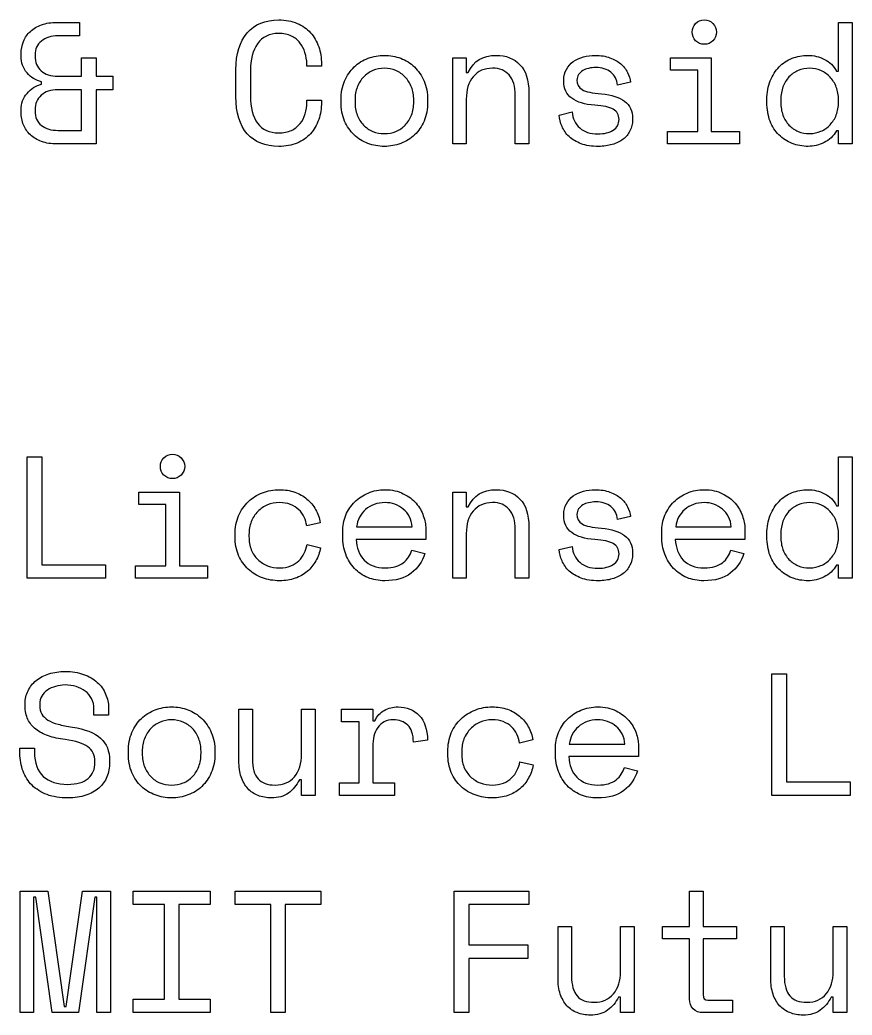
# Model space of a CAD drawing. Extents: x 0 to 841, y 0 to 662.
# Drawn here: x 81.52 to 101.79, y 609.96 to 634.2 of the extents above; entities that cross this region are included whole.
import ezdxf

# ---------------------------------------------------------------- set-up
doc = ezdxf.new("R2010")
doc.units = 0
doc.layers.get('0').update_dxf_attribs({"linetype": 'CONTINUOUS'})

msp = doc.modelspace()

# ---------------------------------------------------------------- linework, layer by layer
at = {"color": 7}
for points in [[(82.424031, 634.144311), (82.965898, 634.144311), (82.965898, 633.814111), (82.449431, 633.814111)], [(101.406277, 632.950511), (101.457077, 632.950511), (101.457077, 634.144311), (101.787277, 634.144311), (101.787277, 631.180978), (101.457077, 631.180978), (101.457077, 631.502712)], [(81.547731, 633.323044), (81.547731, 633.373844)], [(81.886398, 633.348444), (81.886398, 633.323044)], [(82.436731, 632.831978), (83.016698, 632.831978), (83.016698, 633.280711), (83.372297, 633.280711), (83.372297, 632.831978), (83.782931, 632.831978), (83.782931, 632.501778)], [(92.389287, 631.180978), (92.059087, 631.180978), (92.059087, 633.280711), (92.389287, 633.280711), (92.389287, 632.925111), (92.440087, 632.925111)], [(86.780125, 632.332445), (86.780125, 632.992845)], [(87.135724, 632.967445), (87.135724, 632.357845)], [(88.862924, 633.128311), (88.862924, 633.077511), (88.507324, 633.077511), (88.507324, 633.128311)], [(82.047264, 632.641478), (82.047264, 632.692278)], [(94.764184, 632.713445), (94.764184, 632.738845)], [(96.389783, 632.688045), (96.076517, 632.611845)], [(83.782931, 632.501778), (83.372297, 632.501778), (83.372297, 631.180978), (82.424031, 631.180978)], [(83.016698, 631.511178), (83.016698, 632.501778), (82.436731, 632.501778)], [(93.913287, 632.434045), (93.913287, 631.180978), (93.583087, 631.180978), (93.583087, 632.366311)], [(88.507324, 632.196978), (88.507324, 632.247778), (88.862924, 632.247778), (88.862924, 632.196978)], [(89.341288, 632.205445), (89.341288, 632.256245)], [(89.679954, 632.256245), (89.679954, 632.205445)], [(91.110821, 632.205445), (91.110821, 632.256245)], [(91.449487, 632.256245), (91.449487, 632.205445)], [(92.389287, 632.273178), (92.389287, 631.180978)], [(99.712944, 632.196978), (99.712944, 632.264711)], [(100.05161, 632.264711), (100.05161, 632.196978)], [(101.457077, 632.205445), (101.457077, 632.256245)], [(81.547731, 631.955678), (81.547731, 632.006478)], [(81.886398, 632.006478), (81.886398, 631.981078)], [(94.654117, 631.883712), (94.967384, 631.959911)], [(96.440583, 631.799045), (96.440583, 631.773645)], [(82.449431, 631.511178), (83.016698, 631.511178)], [(101.457077, 631.502712), (101.406277, 631.502712)], [(101.406277, 622.367181), (101.457077, 622.367181), (101.457077, 623.56098), (101.787277, 623.56098), (101.787277, 620.597648), (101.457077, 620.597648), (101.457077, 620.919381)], [(92.389287, 620.597648), (92.059087, 620.597648), (92.059087, 622.697381), (92.389287, 622.697381), (92.389287, 622.341781), (92.440087, 622.341781)], [(94.764184, 622.130114), (94.764184, 622.155514)], [(96.389783, 622.104714), (96.076517, 622.028514)], [(88.833291, 621.952314), (88.503091, 621.876114)], [(91.402921, 621.816848), (91.402921, 621.545914), (89.709588, 621.545914)], [(89.718054, 621.850714), (91.072721, 621.850714)], [(93.913287, 621.850714), (93.913287, 620.597648), (93.583087, 620.597648), (93.583087, 621.782981)], [(99.175313, 621.816848), (99.175313, 621.545914), (97.48198, 621.545914)], [(97.490447, 621.850714), (98.845113, 621.850714)], [(86.758958, 621.613648), (86.758958, 621.664448)], [(87.097624, 621.664448), (87.097624, 621.613648)], [(89.379388, 621.622114), (89.379388, 621.723714)], [(92.389287, 621.689848), (92.389287, 620.597648)], [(97.151781, 621.622114), (97.151781, 621.723714)], [(99.712944, 621.613648), (99.712944, 621.681381)], [(100.05161, 621.681381), (100.05161, 621.613648)], [(101.457077, 621.622114), (101.457077, 621.672914)], [(88.511557, 621.418914), (88.841757, 621.342714)], [(91.064254, 621.283448), (91.377521, 621.198781)], [(94.654117, 621.300381), (94.967384, 621.376581)], [(98.836647, 621.283448), (99.149913, 621.198781)], [(96.440583, 621.215714), (96.440583, 621.190314)], [(101.457077, 620.919381), (101.406277, 620.919381)], [(81.645098, 617.490382), (81.645098, 617.541182)], [(82.000698, 617.528482), (82.000698, 617.503082)], [(83.677097, 617.439582), (83.677097, 617.261782), (83.321497, 617.261782), (83.321497, 617.414182)], [(86.852091, 616.152649), (86.852091, 617.405715), (87.182291, 617.405715), (87.182291, 616.194982)], [(88.376091, 617.405715), (88.706291, 617.405715), (88.706291, 615.305983), (88.376091, 615.305983), (88.376091, 615.686982), (88.325291, 615.686982)], [(88.376091, 616.313516), (88.376091, 617.405715)], [(90.111754, 616.499782), (90.111754, 615.610783), (90.645154, 615.610783), (90.645154, 615.305983), (89.298955, 615.305983), (89.298955, 615.610783), (89.781554, 615.610783), (89.781554, 617.100915), (89.349755, 617.100915), (89.349755, 617.405715)], [(89.349755, 617.405715), (90.111754, 617.405715), (90.111754, 617.126315), (90.162554, 617.126315)], [(91.449487, 616.652182), (91.102354, 616.601382)], [(94.014887, 616.660649), (93.684687, 616.584449)], [(81.518098, 616.330449), (81.518098, 616.457449), (81.873698, 616.457449), (81.873698, 616.355849)], [(94.560984, 616.330449), (94.560984, 616.432049)], [(96.584517, 616.525182), (96.584517, 616.254249), (94.891184, 616.254249)], [(94.89965, 616.559049), (96.254317, 616.559049)], [(83.702497, 616.161116), (83.702497, 616.110316)], [(84.159695, 616.330449), (84.159695, 616.381249)], [(84.498361, 616.381249), (84.498361, 616.330449)], [(85.929227, 616.330449), (85.929227, 616.381249)], [(86.267894, 616.381249), (86.267894, 616.330449)], [(91.940554, 616.321982), (91.940554, 616.372782)], [(92.27922, 616.372782), (92.27922, 616.321982)], [(83.346897, 616.110316), (83.346897, 616.135716)], [(93.693153, 616.127249), (94.023353, 616.051049)], [(96.24585, 615.991782), (96.559117, 615.907116)], [(97.168714, 612.11405), (97.829114, 612.11405), (97.829114, 612.97765), (98.159314, 612.97765), (98.159314, 612.11405), (98.972113, 612.11405), (98.972113, 611.80925), (98.159314, 611.80925), (98.159314, 610.446117)], [(94.624484, 610.860984), (94.624484, 612.11405), (94.954684, 612.11405), (94.954684, 610.903317)], [(96.148483, 612.11405), (96.478683, 612.11405), (96.478683, 610.014317), (96.148483, 610.014317), (96.148483, 610.395317), (96.097683, 610.395317)], [(96.148483, 611.02185), (96.148483, 612.11405)], [(97.829114, 610.344517), (97.829114, 611.80925), (97.168714, 611.80925), (97.168714, 612.11405)], [(99.806077, 610.860984), (99.806077, 612.11405), (100.136277, 612.11405), (100.136277, 610.903317)], [(101.330077, 612.11405), (101.660277, 612.11405), (101.660277, 610.014317), (101.330077, 610.014317), (101.330077, 610.395317), (101.279277, 610.395317)], [(101.330077, 611.02185), (101.330077, 612.11405)], [(98.273614, 610.319117), (98.870513, 610.319117), (98.870513, 610.014317), (98.15508, 610.014317)]]:
    msp.add_lwpolyline(points, dxfattribs=at)
for points in [[(97.892614, 633.907244)], [(97.29148, 631.485778), (98.02808, 631.485778), (98.02808, 632.975911), (97.36768, 632.975911), (97.36768, 633.280711), (98.35828, 633.280711), (98.35828, 631.485778), (99.04408, 631.485778), (99.04408, 631.180978), (97.29148, 631.180978)], [(95.085917, 632.738845)], [(87.821524, 631.451912)], [(90.395388, 631.434978)], [(100.754344, 631.434978)], [(81.695898, 623.56098), (82.051498, 623.56098), (82.051498, 620.927848), (83.600897, 620.927848), (83.600897, 620.597648), (81.695898, 620.597648)], [(84.938628, 623.323914)], [(84.337495, 620.902448), (85.074094, 620.902448), (85.074094, 622.392581), (84.413695, 622.392581), (84.413695, 622.697381), (85.404294, 622.697381), (85.404294, 620.902448), (86.090094, 620.902448), (86.090094, 620.597648), (84.337495, 620.597648)], [(90.412321, 622.443381)], [(98.184714, 622.443381)], [(95.085917, 622.155514)], [(100.754344, 620.851648)], [(99.831477, 618.269315), (100.187077, 618.269315), (100.187077, 615.636183), (101.736477, 615.636183), (101.736477, 615.305983), (99.831477, 615.305983)], [(95.593917, 617.151715)], [(85.213794, 615.559983)], [(81.522331, 612.97765), (82.199664, 612.97765), (82.597598, 610.166717), (82.648398, 610.166717), (83.046331, 612.97765), (83.723664, 612.97765), (83.723664, 610.014317), (83.393464, 610.014317), (83.393464, 612.82525), (83.342664, 612.82525), (82.944731, 610.014317), (82.301264, 610.014317), (81.903331, 612.82525), (81.852531, 612.82525), (81.852531, 610.014317), (81.522331, 610.014317)], [(84.273995, 612.97765), (86.153594, 612.97765), (86.153594, 612.64745), (85.391594, 612.64745), (85.391594, 610.344517), (86.153594, 610.344517), (86.153594, 610.014317), (84.273995, 610.014317), (84.273995, 610.344517), (85.035994, 610.344517), (85.035994, 612.64745), (84.273995, 612.64745)], [(86.763191, 612.97765), (88.845991, 612.97765), (88.845991, 612.64745), (87.982391, 612.64745), (87.982391, 610.014317), (87.626791, 610.014317), (87.626791, 612.64745), (86.763191, 612.64745)], [(92.092954, 612.97765), (93.913287, 612.97765), (93.913287, 612.64745), (92.448554, 612.64745), (92.448554, 611.665317), (93.887887, 611.665317), (93.887887, 611.335117), (92.448554, 611.335117), (92.448554, 610.014317), (92.092954, 610.014317)]]:
    msp.add_lwpolyline(points, close=True, dxfattribs=at)
for points in [[(82.047264, 634.085044), (82.157331, 634.124555), (82.28292, 634.144311), (82.424031, 634.144311)], [(87.055291, 633.886078), (87.238736, 634.097744), (87.494147, 634.203578), (87.821524, 634.203578)], [(87.821524, 634.203578), (87.990858, 634.203578), (88.140435, 634.175355), (88.270257, 634.118911)], [(88.270257, 634.118911), (88.40008, 634.065289), (88.508735, 633.989089), (88.596224, 633.890311)], [(97.892614, 633.907244), (97.892614, 633.989089), (97.920836, 634.058233), (97.97728, 634.114678)], [(97.97728, 634.114678), (98.036547, 634.173944), (98.107102, 634.203578), (98.188947, 634.203578)], [(98.188947, 634.203578), (98.270791, 634.203578), (98.339936, 634.173944), (98.39638, 634.114678)], [(98.39638, 634.114678), (98.455647, 634.058233), (98.48528, 633.989089), (98.48528, 633.907244)], [(81.602765, 633.678644), (81.642276, 633.7746), (81.69872, 633.856444), (81.772098, 633.924178)], [(81.772098, 633.924178), (81.845476, 633.991911), (81.937198, 634.045533), (82.047264, 634.085044)], [(86.780125, 632.992845), (86.780125, 633.376667), (86.871847, 633.674411), (87.055291, 633.886078)], [(87.821524, 633.873378), (87.592924, 633.873378), (87.420769, 633.790122), (87.305058, 633.623611)], [(88.130558, 633.809878), (88.045891, 633.852211), (87.94288, 633.873378), (87.821524, 633.873378)], [(88.596224, 633.890311), (88.683713, 633.794355), (88.750035, 633.680055), (88.795191, 633.547411)], [(97.97728, 633.695578), (97.920836, 633.754844), (97.892614, 633.8254), (97.892614, 633.907244)], [(98.48528, 633.907244), (98.48528, 633.8254), (98.455647, 633.754844), (98.39638, 633.695578)], [(81.547731, 633.373844), (81.547731, 633.483911), (81.566076, 633.585511), (81.602765, 633.678644)], [(82.043031, 633.687111), (81.938609, 633.605267), (81.886398, 633.492378), (81.886398, 633.348444)], [(82.449431, 633.814111), (82.28292, 633.814111), (82.147453, 633.771778), (82.043031, 633.687111)], [(87.305058, 633.623611), (87.192169, 633.4571), (87.135724, 633.238378), (87.135724, 632.967445)], [(88.337991, 633.644778), (88.284369, 633.715333), (88.215224, 633.770367), (88.130558, 633.809878)], [(88.460757, 633.407711), (88.435357, 633.498022), (88.394435, 633.577044), (88.337991, 633.644778)], [(98.188947, 633.610911), (98.107102, 633.610911), (98.036547, 633.639133), (97.97728, 633.695578)], [(98.39638, 633.695578), (98.339936, 633.639133), (98.270791, 633.610911), (98.188947, 633.610911)], [(88.507324, 633.128311), (88.504502, 633.224267), (88.48898, 633.3174), (88.460757, 633.407711)], [(88.795191, 633.547411), (88.840346, 633.417589), (88.862924, 633.277889), (88.862924, 633.128311)], [(81.691665, 632.912411), (81.595709, 633.0253), (81.547731, 633.162178), (81.547731, 633.323044)], [(81.886398, 633.323044), (81.886398, 633.170644), (81.935787, 633.0507), (82.034564, 632.963211)], [(89.658788, 633.056345), (89.757566, 633.149478), (89.870454, 633.220033), (89.997454, 633.268011)], [(89.997454, 633.268011), (90.124454, 633.315989), (90.257099, 633.339978), (90.395388, 633.339978)], [(90.395388, 633.339978), (90.533676, 633.339978), (90.666321, 633.315989), (90.793321, 633.268011)], [(90.793321, 633.268011), (90.920321, 633.220033), (91.031799, 633.149478), (91.127754, 633.056345)], [(92.440087, 632.925111), (92.569909, 633.201689), (92.795687, 633.339978), (93.11742, 633.339978)], [(93.11742, 633.339978), (93.360131, 633.339978), (93.553453, 633.263778), (93.697387, 633.111378)], [(94.827684, 632.997078), (94.870017, 633.073278), (94.926462, 633.136778), (94.997017, 633.187578)], [(94.997017, 633.187578), (95.070395, 633.238378), (95.152239, 633.276478), (95.24255, 633.301878)], [(95.24255, 633.301878), (95.332861, 633.327278), (95.427406, 633.339978), (95.526184, 633.339978)], [(95.526184, 633.339978), (95.664472, 633.339978), (95.785828, 633.320222), (95.89025, 633.280711)], [(95.89025, 633.280711), (95.994672, 633.244022), (96.082161, 633.194633), (96.152717, 633.132544)], [(96.152717, 633.132544), (96.223272, 633.073278), (96.276895, 633.004133), (96.313583, 632.925111)], [(100.009277, 633.056345), (100.099588, 633.149478), (100.205421, 633.220033), (100.326777, 633.268011)], [(100.326777, 633.268011), (100.448133, 633.315989), (100.576544, 633.339978), (100.71201, 633.339978)], [(100.71201, 633.339978), (100.855944, 633.339978), (100.989999, 633.307522), (101.114177, 633.242611)], [(101.114177, 633.242611), (101.241177, 633.180522), (101.338543, 633.083156), (101.406277, 632.950511)], [(82.047264, 632.692278), (81.906153, 632.728967), (81.78762, 632.802345), (81.691665, 632.912411)], [(82.034564, 632.963211), (82.133342, 632.875722), (82.267398, 632.831978), (82.436731, 632.831978)], [(89.425955, 632.713445), (89.485221, 632.848911), (89.562832, 632.963211), (89.658788, 633.056345)], [(90.115988, 632.967445), (90.028499, 632.930756), (89.952299, 632.878545), (89.887388, 632.810811)], [(90.395388, 633.026711), (90.29661, 633.026711), (90.203477, 633.006956), (90.115988, 632.967445)], [(90.674788, 632.967445), (90.587299, 633.006956), (90.494165, 633.026711), (90.395388, 633.026711)], [(90.903387, 632.810811), (90.838476, 632.878545), (90.762276, 632.930756), (90.674788, 632.967445)], [(91.127754, 633.056345), (91.226532, 632.963211), (91.304143, 632.848911), (91.360587, 632.713445)], [(93.032754, 633.026711), (92.832376, 633.026711), (92.674331, 632.957567), (92.55862, 632.819278)], [(93.43492, 632.861611), (93.336142, 632.971678), (93.202087, 633.026711), (93.032754, 633.026711)], [(93.697387, 633.111378), (93.84132, 632.9618), (93.913287, 632.736022), (93.913287, 632.434045)], [(94.764184, 632.738845), (94.764184, 632.837622), (94.78535, 632.9237), (94.827684, 632.997078)], [(95.225617, 632.967445), (95.183284, 632.942045), (95.149417, 632.909589), (95.124017, 632.870078)], [(95.36955, 633.022478), (95.315928, 633.011189), (95.26795, 632.992845), (95.225617, 632.967445)], [(95.543117, 633.043645), (95.48385, 633.043645), (95.425995, 633.036589), (95.36955, 633.022478)], [(95.911417, 632.929345), (95.818284, 633.005545), (95.695517, 633.043645), (95.543117, 633.043645)], [(96.076517, 632.611845), (96.062406, 632.747311), (96.007372, 632.853145), (95.911417, 632.929345)], [(96.313583, 632.925111), (96.353094, 632.846089), (96.378494, 632.767067), (96.389783, 632.688045)], [(99.793377, 632.717678), (99.846999, 632.853145), (99.918966, 632.966033), (100.009277, 633.056345)], [(100.474944, 632.971678), (100.390277, 632.934989), (100.315488, 632.882778), (100.250577, 632.815045)], [(100.754344, 633.026711), (100.655566, 633.026711), (100.562433, 633.008367), (100.474944, 632.971678)], [(101.025277, 632.967445), (100.94061, 633.006956), (100.850299, 633.026711), (100.754344, 633.026711)], [(101.249643, 632.810811), (101.187555, 632.878545), (101.112766, 632.930756), (101.025277, 632.967445)], [(89.341288, 632.256245), (89.341288, 632.4284), (89.36951, 632.5808), (89.425955, 632.713445)], [(89.887388, 632.810811), (89.822477, 632.743078), (89.771677, 632.661234), (89.734988, 632.565278)], [(91.055787, 632.565278), (91.019099, 632.661234), (90.968299, 632.743078), (90.903387, 632.810811)], [(91.360587, 632.713445), (91.419854, 632.5808), (91.449487, 632.4284), (91.449487, 632.256245)], [(92.55862, 632.819278), (92.445732, 632.683811), (92.389287, 632.501778), (92.389287, 632.273178)], [(93.583087, 632.366311), (93.583087, 632.586445), (93.533698, 632.751545), (93.43492, 632.861611)], [(94.958917, 632.294345), (94.829095, 632.3903), (94.764184, 632.53), (94.764184, 632.713445)], [(95.124017, 632.870078), (95.098617, 632.833389), (95.085917, 632.789645), (95.085917, 632.738845)], [(95.085917, 632.738845), (95.085917, 632.637245), (95.12825, 632.559634), (95.212917, 632.506011)], [(99.712944, 632.264711), (99.712944, 632.434045), (99.739755, 632.585034), (99.793377, 632.717678)], [(100.250577, 632.815045), (100.188488, 632.747311), (100.139099, 632.666878), (100.10241, 632.573745)], [(101.402043, 632.565278), (101.365355, 632.661234), (101.314555, 632.743078), (101.249643, 632.810811)], [(81.547731, 632.006478), (81.547731, 632.167345), (81.595709, 632.302811), (81.691665, 632.412878)], [(81.691665, 632.412878), (81.78762, 632.525767), (81.906153, 632.601967), (82.047264, 632.641478)], [(82.436731, 632.501778), (82.267398, 632.501778), (82.133342, 632.456622), (82.034564, 632.366311)], [(89.734988, 632.565278), (89.698299, 632.472145), (89.679954, 632.369134), (89.679954, 632.256245)], [(91.110821, 632.256245), (91.110821, 632.369134), (91.092476, 632.472145), (91.055787, 632.565278)], [(95.212917, 632.506011), (95.300406, 632.452389), (95.45845, 632.417111), (95.68705, 632.400178)], [(100.10241, 632.573745), (100.068544, 632.480611), (100.05161, 632.3776), (100.05161, 632.264711)], [(101.457077, 632.256245), (101.457077, 632.369134), (101.438732, 632.472145), (101.402043, 632.565278)], [(82.034564, 632.366311), (81.935787, 632.278823), (81.886398, 632.158878), (81.886398, 632.006478)], [(87.055291, 631.430745), (86.871847, 631.636767), (86.780125, 631.937334), (86.780125, 632.332445)], [(87.135724, 632.357845), (87.135724, 632.067156), (87.192169, 631.842789), (87.305058, 631.684745)], [(88.464991, 631.913345), (88.493213, 632.003656), (88.507324, 632.0982), (88.507324, 632.196978)], [(88.862924, 632.196978), (88.862924, 632.0474), (88.840346, 631.906289), (88.795191, 631.773645)], [(89.425955, 631.739778), (89.36951, 631.875245), (89.341288, 632.030467), (89.341288, 632.205445)], [(89.679954, 632.205445), (89.679954, 632.086911), (89.698299, 631.979667), (89.734988, 631.883712)], [(91.055787, 631.883712), (91.092476, 631.979667), (91.110821, 632.086911), (91.110821, 632.205445)], [(91.449487, 632.205445), (91.449487, 632.030467), (91.419854, 631.875245), (91.360587, 631.739778)], [(95.517717, 632.125011), (95.275006, 632.141945), (95.088739, 632.198389), (94.958917, 632.294345)], [(95.68705, 632.400178), (95.932583, 632.380422), (96.11885, 632.321156), (96.24585, 632.222378)], [(96.24585, 632.222378), (96.375672, 632.126423), (96.440583, 631.985311), (96.440583, 631.799045)], [(99.789144, 631.735545), (99.738344, 631.871012), (99.712944, 632.024823), (99.712944, 632.196978)], [(100.05161, 632.196978), (100.05161, 632.078445), (100.068544, 631.972611), (100.10241, 631.879478)], [(101.402043, 631.887945), (101.438732, 631.9839), (101.457077, 632.089734), (101.457077, 632.205445)], [(81.602765, 631.646645), (81.566076, 631.7426), (81.547731, 631.845612), (81.547731, 631.955678)], [(81.886398, 631.981078), (81.886398, 631.834323), (81.938609, 631.718612), (82.043031, 631.633945)], [(94.967384, 631.959911), (94.981495, 631.799045), (95.043584, 631.669223), (95.15365, 631.570445)], [(95.970683, 632.027645), (95.87755, 632.078445), (95.726561, 632.1109), (95.517717, 632.125011)], [(96.110383, 631.773645), (96.110383, 631.892178), (96.063817, 631.976845), (95.970683, 632.027645)], [(87.305058, 631.684745), (87.420769, 631.529523), (87.592924, 631.451912), (87.821524, 631.451912)], [(88.130558, 631.511178), (88.218046, 631.553512), (88.288602, 631.608545), (88.342224, 631.676278)], [(88.342224, 631.676278), (88.398669, 631.746834), (88.439591, 631.825856), (88.464991, 631.913345)], [(88.795191, 631.773645), (88.750035, 631.643823), (88.683713, 631.529523), (88.596224, 631.430745)], [(89.658788, 631.401112), (89.562832, 631.494245), (89.485221, 631.607134), (89.425955, 631.739778)], [(89.734988, 631.883712), (89.771677, 631.790578), (89.822477, 631.710145), (89.887388, 631.642412)], [(90.903387, 631.642412), (90.968299, 631.710145), (91.019099, 631.790578), (91.055787, 631.883712)], [(91.360587, 631.739778), (91.304143, 631.607134), (91.227943, 631.494245), (91.131987, 631.401112)], [(94.72185, 631.604312), (94.682339, 631.697445), (94.659762, 631.790578), (94.654117, 631.883712)], [(95.96645, 631.515412), (96.062406, 631.5775), (96.110383, 631.663578), (96.110383, 631.773645)], [(96.440583, 631.773645), (96.440583, 631.672045), (96.419417, 631.580323), (96.377083, 631.498478)], [(100.005044, 631.401112), (99.914733, 631.491423), (99.842766, 631.6029), (99.789144, 631.735545)], [(100.10241, 631.879478), (100.139099, 631.786345), (100.188488, 631.705912), (100.250577, 631.638178)], [(101.249643, 631.646645), (101.314555, 631.714378), (101.365355, 631.794812), (101.402043, 631.887945)], [(81.772098, 631.401112), (81.69872, 631.471667), (81.642276, 631.553512), (81.602765, 631.646645)], [(82.043031, 631.633945), (82.147453, 631.5521), (82.28292, 631.511178), (82.449431, 631.511178)], [(87.821524, 631.451912), (87.94288, 631.451912), (88.045891, 631.471667), (88.130558, 631.511178)], [(89.887388, 631.642412), (89.952299, 631.574678), (90.027088, 631.522467), (90.111754, 631.485778)], [(90.111754, 631.485778), (90.199243, 631.451912), (90.293788, 631.434978), (90.395388, 631.434978)], [(90.395388, 631.434978), (90.496988, 631.434978), (90.590121, 631.451912), (90.674788, 631.485778)], [(90.674788, 631.485778), (90.762276, 631.522467), (90.838476, 631.574678), (90.903387, 631.642412)], [(94.895417, 631.358778), (94.819217, 631.432156), (94.761362, 631.514), (94.72185, 631.604312)], [(95.15365, 631.570445), (95.263717, 631.474489), (95.410473, 631.426512), (95.593917, 631.426512)], [(95.593917, 631.426512), (95.749139, 631.426512), (95.873317, 631.456145), (95.96645, 631.515412)], [(96.377083, 631.498478), (96.337572, 631.419456), (96.281128, 631.351723), (96.20775, 631.295278)], [(100.250577, 631.638178), (100.315488, 631.573267), (100.390277, 631.522467), (100.474944, 631.485778)], [(100.474944, 631.485778), (100.55961, 631.451912), (100.652744, 631.434978), (100.754344, 631.434978)], [(100.754344, 631.434978), (100.853121, 631.434978), (100.944844, 631.453323), (101.02951, 631.490012)], [(101.02951, 631.490012), (101.114177, 631.5267), (101.187555, 631.578912), (101.249643, 631.646645)], [(101.406277, 631.502712), (101.37241, 631.437801), (101.328666, 631.381356), (101.275043, 631.333378)], [(82.047264, 631.240245), (81.937198, 631.279756), (81.845476, 631.333378), (81.772098, 631.401112)], [(82.424031, 631.180978), (82.28292, 631.180978), (82.157331, 631.200734), (82.047264, 631.240245)], [(87.821524, 631.121712), (87.494147, 631.121712), (87.238736, 631.224723), (87.055291, 631.430745)], [(88.270257, 631.202145), (88.140435, 631.148523), (87.990858, 631.121712), (87.821524, 631.121712)], [(88.596224, 631.430745), (88.508735, 631.334789), (88.40008, 631.258589), (88.270257, 631.202145)], [(89.993221, 631.193678), (89.866221, 631.241656), (89.754743, 631.310801), (89.658788, 631.401112)], [(90.395388, 631.121712), (90.254277, 631.121712), (90.120221, 631.145701), (89.993221, 631.193678)], [(90.793321, 631.193678), (90.666321, 631.145701), (90.533676, 631.121712), (90.395388, 631.121712)], [(91.131987, 631.401112), (91.036032, 631.310801), (90.923143, 631.241656), (90.793321, 631.193678)], [(95.187517, 631.185212), (95.071806, 631.230367), (94.974439, 631.288223), (94.895417, 631.358778)], [(96.20775, 631.295278), (96.137195, 631.238834), (96.049706, 631.196501), (95.945283, 631.168278)], [(100.326777, 631.193678), (100.205421, 631.241656), (100.098177, 631.310801), (100.005044, 631.401112)], [(100.720477, 631.121712), (100.579366, 631.121712), (100.448133, 631.145701), (100.326777, 631.193678)], [(101.10571, 631.214845), (101.046443, 631.183801), (100.982944, 631.161223), (100.91521, 631.147112)], [(101.275043, 631.333378), (101.224243, 631.285401), (101.167799, 631.245889), (101.10571, 631.214845)], [(95.61085, 631.121712), (95.447161, 631.121712), (95.30605, 631.142878), (95.187517, 631.185212)], [(95.945283, 631.168278), (95.843684, 631.137234), (95.732206, 631.121712), (95.61085, 631.121712)], [(100.91521, 631.147112), (100.847477, 631.130178), (100.782566, 631.121712), (100.720477, 631.121712)], [(84.938628, 623.323914), (84.938628, 623.405758), (84.96685, 623.474903), (85.023294, 623.531347)], [(85.023294, 623.531347), (85.082561, 623.590614), (85.153117, 623.620247), (85.234961, 623.620247)], [(85.234961, 623.620247), (85.316805, 623.620247), (85.38595, 623.590614), (85.442394, 623.531347)], [(85.442394, 623.531347), (85.501661, 623.474903), (85.531294, 623.405758), (85.531294, 623.323914)], [(85.023294, 623.112247), (84.96685, 623.171514), (84.938628, 623.242069), (84.938628, 623.323914)], [(85.531294, 623.323914), (85.531294, 623.242069), (85.501661, 623.171514), (85.442394, 623.112247)], [(85.234961, 623.027581), (85.153117, 623.027581), (85.082561, 623.055803), (85.023294, 623.112247)], [(85.442394, 623.112247), (85.38595, 623.055803), (85.316805, 623.027581), (85.234961, 623.027581)], [(87.423591, 622.680447), (87.556235, 622.731247), (87.695935, 622.756647), (87.842691, 622.756647)], [(87.842691, 622.756647), (87.975335, 622.756647), (88.098102, 622.736892), (88.210991, 622.697381)], [(90.001688, 622.676214), (90.128688, 622.729836), (90.265565, 622.756647), (90.412321, 622.756647)], [(90.412321, 622.756647), (90.584476, 622.756647), (90.732643, 622.724192), (90.856821, 622.659281)], [(92.440087, 622.341781), (92.569909, 622.618358), (92.795687, 622.756647), (93.11742, 622.756647)], [(93.11742, 622.756647), (93.360131, 622.756647), (93.553453, 622.680447), (93.697387, 622.528047)], [(94.997017, 622.604247), (95.070395, 622.655047), (95.152239, 622.693147), (95.24255, 622.718547)], [(95.24255, 622.718547), (95.332861, 622.743947), (95.427406, 622.756647), (95.526184, 622.756647)], [(95.526184, 622.756647), (95.664472, 622.756647), (95.785828, 622.736892), (95.89025, 622.697381)], [(97.77408, 622.676214), (97.90108, 622.729836), (98.037958, 622.756647), (98.184714, 622.756647)], [(98.184714, 622.756647), (98.356869, 622.756647), (98.505036, 622.724192), (98.629213, 622.659281)], [(100.326777, 622.684681), (100.448133, 622.732658), (100.576544, 622.756647), (100.71201, 622.756647)], [(100.71201, 622.756647), (100.855944, 622.756647), (100.989999, 622.724192), (101.114177, 622.659281)], [(86.843625, 622.121647), (86.902891, 622.257114), (86.981913, 622.371414), (87.080691, 622.464547)], [(87.080691, 622.464547), (87.179469, 622.557681), (87.293769, 622.629647), (87.423591, 622.680447)], [(88.210991, 622.697381), (88.32388, 622.65787), (88.422657, 622.601425), (88.507324, 622.528047)], [(88.507324, 622.528047), (88.594813, 622.457492), (88.665368, 622.372825), (88.718991, 622.274047)], [(89.455588, 622.134347), (89.50921, 622.261347), (89.582588, 622.370003), (89.675721, 622.460314)], [(89.675721, 622.460314), (89.768854, 622.553447), (89.87751, 622.625414), (90.001688, 622.676214)], [(90.856821, 622.659281), (90.983821, 622.597192), (91.086832, 622.519581), (91.165854, 622.426447)], [(93.697387, 622.528047), (93.84132, 622.37847), (93.913287, 622.152692), (93.913287, 621.850714)], [(94.827684, 622.413747), (94.870017, 622.489947), (94.926462, 622.553447), (94.997017, 622.604247)], [(95.543117, 622.460314), (95.48385, 622.460314), (95.425995, 622.453258), (95.36955, 622.439147)], [(95.911417, 622.346014), (95.818284, 622.422214), (95.695517, 622.460314), (95.543117, 622.460314)], [(95.89025, 622.697381), (95.994672, 622.660692), (96.082161, 622.611303), (96.152717, 622.549214)], [(96.152717, 622.549214), (96.223272, 622.489947), (96.276895, 622.420803), (96.313583, 622.341781)], [(97.22798, 622.134347), (97.281603, 622.261347), (97.35498, 622.370003), (97.448114, 622.460314)], [(97.448114, 622.460314), (97.541247, 622.553447), (97.649903, 622.625414), (97.77408, 622.676214)], [(98.629213, 622.659281), (98.756213, 622.597192), (98.859225, 622.519581), (98.938247, 622.426447)], [(99.793377, 622.134347), (99.846999, 622.269814), (99.918966, 622.382703), (100.009277, 622.473014)], [(100.009277, 622.473014), (100.099588, 622.566147), (100.205421, 622.636703), (100.326777, 622.684681)], [(101.114177, 622.659281), (101.241177, 622.597192), (101.338543, 622.499825), (101.406277, 622.367181)], [(87.313524, 622.223247), (87.245791, 622.155514), (87.192169, 622.07367), (87.152658, 621.977714)], [(87.546358, 622.384114), (87.458869, 622.347425), (87.381258, 622.293803), (87.313524, 622.223247)], [(87.834224, 622.443381), (87.732624, 622.443381), (87.636669, 622.423625), (87.546358, 622.384114)], [(88.109391, 622.396814), (88.030369, 622.427858), (87.938646, 622.443381), (87.834224, 622.443381)], [(88.308357, 622.269814), (88.254735, 622.323436), (88.188413, 622.36577), (88.109391, 622.396814)], [(88.439591, 622.087781), (88.408546, 622.158336), (88.364802, 622.219014), (88.308357, 622.269814)], [(88.718991, 622.274047), (88.775435, 622.17527), (88.813535, 622.068025), (88.833291, 621.952314)], [(89.938188, 622.274047), (89.878921, 622.220425), (89.829532, 622.156925), (89.790021, 622.083547)], [(90.149854, 622.396814), (90.070832, 622.368592), (90.000277, 622.32767), (89.938188, 622.274047)], [(90.412321, 622.443381), (90.319188, 622.443381), (90.231699, 622.427858), (90.149854, 622.396814)], [(90.649388, 622.401047), (90.573188, 622.42927), (90.494165, 622.443381), (90.412321, 622.443381)], [(90.856821, 622.282514), (90.797554, 622.333314), (90.72841, 622.372825), (90.649388, 622.401047)], [(91.004987, 622.096247), (90.968299, 622.169625), (90.91891, 622.231714), (90.856821, 622.282514)], [(91.165854, 622.426447), (91.247698, 622.333314), (91.306965, 622.231714), (91.343654, 622.121647)], [(92.55862, 622.235947), (92.445732, 622.100481), (92.389287, 621.918447), (92.389287, 621.689848)], [(93.032754, 622.443381), (92.832376, 622.443381), (92.674331, 622.374236), (92.55862, 622.235947)], [(93.43492, 622.278281), (93.336142, 622.388347), (93.202087, 622.443381), (93.032754, 622.443381)], [(93.583087, 621.782981), (93.583087, 622.003114), (93.533698, 622.168214), (93.43492, 622.278281)], [(94.764184, 622.155514), (94.764184, 622.254292), (94.78535, 622.34037), (94.827684, 622.413747)], [(95.124017, 622.286747), (95.098617, 622.250059), (95.085917, 622.206314), (95.085917, 622.155514)], [(95.225617, 622.384114), (95.183284, 622.358714), (95.149417, 622.326258), (95.124017, 622.286747)], [(95.36955, 622.439147), (95.315928, 622.427858), (95.26795, 622.409514), (95.225617, 622.384114)], [(96.076517, 622.028514), (96.062406, 622.163981), (96.007372, 622.269814), (95.911417, 622.346014)], [(96.313583, 622.341781), (96.353094, 622.262759), (96.378494, 622.183736), (96.389783, 622.104714)], [(97.71058, 622.274047), (97.651314, 622.220425), (97.601925, 622.156925), (97.562414, 622.083547)], [(97.922247, 622.396814), (97.843225, 622.368592), (97.772669, 622.32767), (97.71058, 622.274047)], [(98.184714, 622.443381), (98.09158, 622.443381), (98.004091, 622.427858), (97.922247, 622.396814)], [(98.42178, 622.401047), (98.34558, 622.42927), (98.266558, 622.443381), (98.184714, 622.443381)], [(98.629213, 622.282514), (98.569947, 622.333314), (98.500802, 622.372825), (98.42178, 622.401047)], [(98.77738, 622.096247), (98.740691, 622.169625), (98.691302, 622.231714), (98.629213, 622.282514)], [(98.938247, 622.426447), (99.020091, 622.333314), (99.079358, 622.231714), (99.116047, 622.121647)], [(100.250577, 622.231714), (100.188488, 622.163981), (100.139099, 622.083547), (100.10241, 621.990414)], [(100.474944, 622.388347), (100.390277, 622.351658), (100.315488, 622.299447), (100.250577, 622.231714)], [(100.754344, 622.443381), (100.655566, 622.443381), (100.562433, 622.425036), (100.474944, 622.388347)], [(101.025277, 622.384114), (100.94061, 622.423625), (100.850299, 622.443381), (100.754344, 622.443381)], [(101.249643, 622.227481), (101.187555, 622.295214), (101.112766, 622.347425), (101.025277, 622.384114)], [(101.402043, 621.981947), (101.365355, 622.077903), (101.314555, 622.159747), (101.249643, 622.227481)], [(86.758958, 621.664448), (86.758958, 621.833781), (86.78718, 621.986181), (86.843625, 622.121647)], [(87.152658, 621.977714), (87.115969, 621.881759), (87.097624, 621.777336), (87.097624, 621.664448)], [(88.503091, 621.876114), (88.494624, 621.949492), (88.473457, 622.020047), (88.439591, 622.087781)], [(89.379388, 621.723714), (89.379388, 621.87047), (89.404788, 622.007347), (89.455588, 622.134347)], [(89.790021, 622.083547), (89.753332, 622.012992), (89.729343, 621.935381), (89.718054, 621.850714)], [(91.072721, 621.850714), (91.067076, 621.941025), (91.044499, 622.02287), (91.004987, 622.096247)], [(91.343654, 622.121647), (91.383165, 622.011581), (91.402921, 621.909981), (91.402921, 621.816848)], [(94.958917, 621.711014), (94.829095, 621.80697), (94.764184, 621.94667), (94.764184, 622.130114)], [(95.085917, 622.155514), (95.085917, 622.053914), (95.12825, 621.976303), (95.212917, 621.922681)], [(97.151781, 621.723714), (97.151781, 621.87047), (97.177181, 622.007347), (97.22798, 622.134347)], [(97.562414, 622.083547), (97.525725, 622.012992), (97.501736, 621.935381), (97.490447, 621.850714)], [(98.845113, 621.850714), (98.839469, 621.941025), (98.816891, 622.02287), (98.77738, 622.096247)], [(99.116047, 622.121647), (99.155558, 622.011581), (99.175313, 621.909981), (99.175313, 621.816848)], [(99.712944, 621.681381), (99.712944, 621.850714), (99.739755, 622.001703), (99.793377, 622.134347)], [(100.10241, 621.990414), (100.068544, 621.897281), (100.05161, 621.79427), (100.05161, 621.681381)], [(101.457077, 621.672914), (101.457077, 621.785803), (101.438732, 621.888814), (101.402043, 621.981947)], [(95.212917, 621.922681), (95.300406, 621.869059), (95.45845, 621.833781), (95.68705, 621.816848)], [(95.68705, 621.816848), (95.932583, 621.797092), (96.11885, 621.737825), (96.24585, 621.639048)], [(86.843625, 621.156448), (86.78718, 621.289092), (86.758958, 621.441492), (86.758958, 621.613648)], [(87.097624, 621.613648), (87.097624, 621.495114), (87.115969, 621.38787), (87.152658, 621.291914)], [(89.455588, 621.181848), (89.404788, 621.314492), (89.379388, 621.461248), (89.379388, 621.622114)], [(89.709588, 621.545914), (89.718054, 621.33707), (89.782966, 621.169148), (89.904321, 621.042148)], [(95.517717, 621.541681), (95.275006, 621.558614), (95.088739, 621.615059), (94.958917, 621.711014)], [(95.970683, 621.444314), (95.87755, 621.495114), (95.726561, 621.52757), (95.517717, 621.541681)], [(96.24585, 621.639048), (96.375672, 621.543092), (96.440583, 621.401981), (96.440583, 621.215714)], [(97.22798, 621.181848), (97.177181, 621.314492), (97.151781, 621.461248), (97.151781, 621.622114)], [(97.48198, 621.545914), (97.490447, 621.33707), (97.555358, 621.169148), (97.676714, 621.042148)], [(99.789144, 621.152214), (99.738344, 621.287681), (99.712944, 621.441492), (99.712944, 621.613648)], [(100.05161, 621.613648), (100.05161, 621.495114), (100.068544, 621.389281), (100.10241, 621.296148)], [(101.402043, 621.304614), (101.438732, 621.40057), (101.457077, 621.506403), (101.457077, 621.622114)], [(87.152658, 621.291914), (87.192169, 621.198781), (87.245791, 621.119759), (87.313524, 621.054848)], [(88.443824, 621.207248), (88.477691, 621.274981), (88.500269, 621.345537), (88.511557, 621.418914)], [(88.841757, 621.342714), (88.81918, 621.227003), (88.779668, 621.119759), (88.723224, 621.020981)], [(90.983821, 621.114114), (91.017687, 621.167737), (91.044499, 621.224181), (91.064254, 621.283448)], [(94.72185, 621.020981), (94.682339, 621.114114), (94.659762, 621.207248), (94.654117, 621.300381)], [(94.967384, 621.376581), (94.981495, 621.215714), (95.043584, 621.085892), (95.15365, 620.987114)], [(96.110383, 621.190314), (96.110383, 621.308848), (96.063817, 621.393514), (95.970683, 621.444314)], [(98.756213, 621.114114), (98.79008, 621.167737), (98.816891, 621.224181), (98.836647, 621.283448)], [(100.10241, 621.296148), (100.139099, 621.203014), (100.188488, 621.122581), (100.250577, 621.054848)], [(101.249643, 621.063314), (101.314555, 621.131048), (101.365355, 621.211481), (101.402043, 621.304614)], [(87.080691, 620.817781), (86.981913, 620.910914), (86.902891, 621.023803), (86.843625, 621.156448)], [(87.313524, 621.054848), (87.381258, 620.989937), (87.46028, 620.939137), (87.550591, 620.902448)], [(88.113624, 620.898214), (88.192646, 620.932081), (88.258969, 620.974414), (88.312591, 621.025214)], [(88.312591, 621.025214), (88.369035, 621.078837), (88.41278, 621.139514), (88.443824, 621.207248)], [(88.723224, 621.020981), (88.669602, 620.922203), (88.600457, 620.836126), (88.515791, 620.762748)], [(89.667254, 620.838948), (89.576943, 620.934903), (89.506388, 621.049203), (89.455588, 621.181848)], [(89.904321, 621.042148), (90.025677, 620.915148), (90.19501, 620.851648), (90.412321, 620.851648)], [(90.856821, 620.978648), (90.910443, 621.018159), (90.952776, 621.063314), (90.983821, 621.114114)], [(91.377521, 621.198781), (91.318254, 621.004048), (91.208187, 620.844592), (91.047321, 620.720414)], [(94.895417, 620.775448), (94.819217, 620.848826), (94.761362, 620.93067), (94.72185, 621.020981)], [(95.96645, 620.932081), (96.062406, 620.99417), (96.110383, 621.080248), (96.110383, 621.190314)], [(96.440583, 621.190314), (96.440583, 621.088714), (96.419417, 620.996992), (96.377083, 620.915148)], [(97.439647, 620.838948), (97.349336, 620.934903), (97.27878, 621.049203), (97.22798, 621.181848)], [(97.676714, 621.042148), (97.798069, 620.915148), (97.967403, 620.851648), (98.184714, 620.851648)], [(98.629213, 620.978648), (98.682836, 621.018159), (98.725169, 621.063314), (98.756213, 621.114114)], [(99.149913, 621.198781), (99.090647, 621.004048), (98.98058, 620.844592), (98.819713, 620.720414)], [(100.005044, 620.817781), (99.914733, 620.908092), (99.842766, 621.01957), (99.789144, 621.152214)], [(100.250577, 621.054848), (100.315488, 620.989937), (100.390277, 620.939137), (100.474944, 620.902448)], [(101.02951, 620.906681), (101.114177, 620.94337), (101.187555, 620.995581), (101.249643, 621.063314)], [(87.423591, 620.610348), (87.293769, 620.658326), (87.179469, 620.72747), (87.080691, 620.817781)], [(87.550591, 620.902448), (87.640902, 620.868581), (87.738269, 620.851648), (87.842691, 620.851648)], [(87.842691, 620.851648), (87.947113, 620.851648), (88.037424, 620.86717), (88.113624, 620.898214)], [(88.515791, 620.762748), (88.431124, 620.692192), (88.332346, 620.637159), (88.219458, 620.597648)], [(89.988988, 620.614581), (89.86481, 620.668203), (89.757566, 620.742992), (89.667254, 620.838948)], [(90.412321, 620.851648), (90.511099, 620.851648), (90.597176, 620.862937), (90.670554, 620.885514)], [(90.670554, 620.885514), (90.743932, 620.908092), (90.806021, 620.939137), (90.856821, 620.978648)], [(95.187517, 620.601881), (95.071806, 620.647037), (94.974439, 620.704892), (94.895417, 620.775448)], [(95.15365, 620.987114), (95.263717, 620.891159), (95.410473, 620.843181), (95.593917, 620.843181)], [(95.593917, 620.843181), (95.749139, 620.843181), (95.873317, 620.872814), (95.96645, 620.932081)], [(96.377083, 620.915148), (96.337572, 620.836126), (96.281128, 620.768392), (96.20775, 620.711948)], [(97.76138, 620.614581), (97.637203, 620.668203), (97.529958, 620.742992), (97.439647, 620.838948)], [(98.184714, 620.851648), (98.283491, 620.851648), (98.369569, 620.862937), (98.442947, 620.885514)], [(98.442947, 620.885514), (98.516325, 620.908092), (98.578413, 620.939137), (98.629213, 620.978648)], [(100.326777, 620.610348), (100.205421, 620.658326), (100.098177, 620.72747), (100.005044, 620.817781)], [(100.474944, 620.902448), (100.55961, 620.868581), (100.652744, 620.851648), (100.754344, 620.851648)], [(100.754344, 620.851648), (100.853121, 620.851648), (100.944844, 620.869992), (101.02951, 620.906681)], [(101.406277, 620.919381), (101.37241, 620.85447), (101.328666, 620.798026), (101.275043, 620.750048)], [(87.842691, 620.538381), (87.695935, 620.538381), (87.556235, 620.56237), (87.423591, 620.610348)], [(88.219458, 620.597648), (88.106569, 620.558137), (87.98098, 620.538381), (87.842691, 620.538381)], [(90.403854, 620.538381), (90.254277, 620.538381), (90.115988, 620.563781), (89.988988, 620.614581)], [(91.047321, 620.720414), (90.889276, 620.599059), (90.674788, 620.538381), (90.403854, 620.538381)], [(95.61085, 620.538381), (95.447161, 620.538381), (95.30605, 620.559548), (95.187517, 620.601881)], [(95.945283, 620.584948), (95.843684, 620.553903), (95.732206, 620.538381), (95.61085, 620.538381)], [(96.20775, 620.711948), (96.137195, 620.655503), (96.049706, 620.61317), (95.945283, 620.584948)], [(98.176247, 620.538381), (98.026669, 620.538381), (97.88838, 620.563781), (97.76138, 620.614581)], [(98.819713, 620.720414), (98.661669, 620.599059), (98.44718, 620.538381), (98.176247, 620.538381)], [(100.720477, 620.538381), (100.579366, 620.538381), (100.448133, 620.56237), (100.326777, 620.610348)], [(100.91521, 620.563781), (100.847477, 620.546848), (100.782566, 620.538381), (100.720477, 620.538381)], [(101.10571, 620.631515), (101.046443, 620.60047), (100.982944, 620.577892), (100.91521, 620.563781)], [(101.275043, 620.750048), (101.224243, 620.70207), (101.167799, 620.662559), (101.10571, 620.631515)], [(81.717065, 617.858682), (81.765042, 617.954637), (81.831365, 618.037893), (81.916031, 618.108449)], [(81.916031, 618.108449), (82.00352, 618.179004), (82.106531, 618.232626), (82.225064, 618.269315)], [(82.225064, 618.269315), (82.34642, 618.308826), (82.479064, 618.328582), (82.622998, 618.328582)], [(82.622998, 618.328582), (82.789509, 618.328582), (82.937675, 618.304593), (83.067498, 618.256615)], [(83.067498, 618.256615), (83.200142, 618.208637), (83.31162, 618.143726), (83.401931, 618.061882)], [(81.645098, 617.541182), (81.645098, 617.656893), (81.669087, 617.762726), (81.717065, 617.858682)], [(82.186964, 617.875615), (82.13052, 617.836104), (82.085364, 617.786715), (82.051498, 617.727449)], [(82.385931, 617.964515), (82.312553, 617.94476), (82.246231, 617.915126), (82.186964, 617.875615)], [(82.618764, 617.998382), (82.53692, 617.998382), (82.459309, 617.987093), (82.385931, 617.964515)], [(82.885464, 617.960282), (82.800798, 617.985682), (82.711898, 617.998382), (82.618764, 617.998382)], [(83.109831, 617.850215), (83.04492, 617.898193), (82.970131, 617.934882), (82.885464, 617.960282)], [(83.401931, 618.061882), (83.492242, 617.98286), (83.559975, 617.888315), (83.605131, 617.778249)], [(82.051498, 617.727449), (82.017631, 617.671004), (82.000698, 617.604682), (82.000698, 617.528482)], [(83.262231, 617.668182), (83.225542, 617.74156), (83.174742, 617.802237), (83.109831, 617.850215)], [(83.321497, 617.414182), (83.321497, 617.510138), (83.301742, 617.594804), (83.262231, 617.668182)], [(83.605131, 617.778249), (83.653108, 617.671004), (83.677097, 617.558115), (83.677097, 617.439582)], [(81.712831, 617.160182), (81.667676, 617.253315), (81.645098, 617.363382), (81.645098, 617.490382)], [(82.000698, 617.503082), (82.000698, 617.421238), (82.017631, 617.350682), (82.051498, 617.291415)], [(84.477194, 617.181349), (84.575972, 617.274482), (84.688861, 617.345038), (84.815861, 617.393015)], [(84.815861, 617.393015), (84.942861, 617.440993), (85.075505, 617.464982), (85.213794, 617.464982)], [(85.213794, 617.464982), (85.352083, 617.464982), (85.484728, 617.440993), (85.611728, 617.393015)], [(85.611728, 617.393015), (85.738727, 617.345038), (85.850205, 617.274482), (85.946161, 617.181349)], [(90.162554, 617.126315), (90.216177, 617.242027), (90.292377, 617.326693), (90.391154, 617.380315)], [(90.391154, 617.380315), (90.489932, 617.43676), (90.602821, 617.464982), (90.729821, 617.464982)], [(90.729821, 617.464982), (90.941487, 617.464982), (91.112232, 617.395838), (91.242054, 617.257549)], [(92.262287, 617.172882), (92.361065, 617.266015), (92.475365, 617.337982), (92.605187, 617.388782)], [(92.605187, 617.388782), (92.737831, 617.439582), (92.877531, 617.464982), (93.024287, 617.464982)], [(93.024287, 617.464982), (93.156931, 617.464982), (93.279698, 617.445226), (93.392587, 617.405715)], [(93.392587, 617.405715), (93.505476, 617.366204), (93.604253, 617.30976), (93.68892, 617.236382)], [(94.857317, 617.168649), (94.95045, 617.261782), (95.059106, 617.333749), (95.183284, 617.384549)], [(95.183284, 617.384549), (95.310284, 617.438171), (95.447161, 617.464982), (95.593917, 617.464982)], [(95.593917, 617.464982), (95.766072, 617.464982), (95.914239, 617.432526), (96.038417, 617.367615)], [(96.038417, 617.367615), (96.165417, 617.305527), (96.268428, 617.227915), (96.34745, 617.134782)], [(81.907564, 616.918882), (81.822898, 616.986615), (81.757987, 617.067049), (81.712831, 617.160182)], [(82.051498, 617.291415), (82.085364, 617.234971), (82.134753, 617.185582), (82.199664, 617.143249)], [(82.199664, 617.143249), (82.267398, 617.103738), (82.350653, 617.069871), (82.449431, 617.041649)], [(84.244361, 616.838449), (84.303628, 616.973915), (84.381239, 617.088215), (84.477194, 617.181349)], [(85.213794, 617.151715), (85.115017, 617.151715), (85.021883, 617.13196), (84.934394, 617.092449)], [(85.493194, 617.092449), (85.405705, 617.13196), (85.312572, 617.151715), (85.213794, 617.151715)], [(85.946161, 617.181349), (86.044939, 617.088215), (86.12255, 616.973915), (86.178994, 616.838449)], [(90.619754, 617.151715), (90.532265, 617.151715), (90.456065, 617.134782), (90.391154, 617.100915)], [(90.962654, 617.020482), (90.869521, 617.107971), (90.755221, 617.151715), (90.619754, 617.151715)], [(91.242054, 617.257549), (91.371876, 617.11926), (91.441021, 616.917471), (91.449487, 616.652182)], [(92.025221, 616.829982), (92.084487, 616.965449), (92.163509, 617.079749), (92.262287, 617.172882)], [(93.01582, 617.151715), (92.91422, 617.151715), (92.818265, 617.13196), (92.727954, 617.092449)], [(93.290987, 617.105149), (93.211965, 617.136193), (93.120242, 617.151715), (93.01582, 617.151715)], [(93.68892, 617.236382), (93.776409, 617.165827), (93.846964, 617.08116), (93.900587, 616.982382)], [(94.637184, 616.842682), (94.690806, 616.969682), (94.764184, 617.078338), (94.857317, 617.168649)], [(95.593917, 617.151715), (95.500784, 617.151715), (95.413295, 617.136193), (95.33145, 617.105149)], [(95.830984, 617.109382), (95.754784, 617.137604), (95.675761, 617.151715), (95.593917, 617.151715)], [(96.34745, 617.134782), (96.429294, 617.041649), (96.488561, 616.940049), (96.52525, 616.829982)], [(82.212364, 616.758016), (82.093831, 616.800349), (81.992231, 616.853971), (81.907564, 616.918882)], [(82.449431, 617.041649), (82.548209, 617.016249), (82.66392, 616.993671), (82.796564, 616.973915)], [(82.796564, 616.973915), (83.107009, 616.925938), (83.335609, 616.834216), (83.482364, 616.698749)], [(84.705794, 616.935815), (84.640883, 616.868082), (84.590083, 616.786238), (84.553394, 616.690282)], [(84.934394, 617.092449), (84.846905, 617.05576), (84.770706, 617.003549), (84.705794, 616.935815)], [(85.721794, 616.935815), (85.656883, 617.003549), (85.580683, 617.05576), (85.493194, 617.092449)], [(85.874194, 616.690282), (85.837505, 616.786238), (85.786705, 616.868082), (85.721794, 616.935815)], [(90.234521, 616.961215), (90.192188, 616.901949), (90.161143, 616.832804), (90.141388, 616.753782)], [(90.391154, 617.100915), (90.329065, 617.067049), (90.276854, 617.020482), (90.234521, 616.961215)], [(91.102354, 616.601382), (91.102354, 616.796116), (91.055787, 616.935815), (90.962654, 617.020482)], [(92.49512, 616.931582), (92.427387, 616.863849), (92.373765, 616.782004), (92.334254, 616.686049)], [(92.727954, 617.092449), (92.640465, 617.05576), (92.562854, 617.002138), (92.49512, 616.931582)], [(93.489953, 616.978149), (93.436331, 617.031771), (93.370009, 617.074104), (93.290987, 617.105149)], [(93.621187, 616.796116), (93.590142, 616.866671), (93.546398, 616.927349), (93.489953, 616.978149)], [(93.900587, 616.982382), (93.957031, 616.883604), (93.995131, 616.77636), (94.014887, 616.660649)], [(95.119784, 616.982382), (95.060517, 616.92876), (95.011128, 616.86526), (94.971617, 616.791882)], [(95.33145, 617.105149), (95.252428, 617.076927), (95.181873, 617.036004), (95.119784, 616.982382)], [(96.038417, 616.990849), (95.97915, 617.041649), (95.910006, 617.08116), (95.830984, 617.109382)], [(96.186583, 616.804582), (96.149895, 616.87796), (96.100506, 616.940049), (96.038417, 616.990849)], [(82.618764, 616.669116), (82.469187, 616.688871), (82.33372, 616.718504), (82.212364, 616.758016)], [(83.173331, 616.491316), (83.060442, 616.57316), (82.875586, 616.632427), (82.618764, 616.669116)], [(83.482364, 616.698749), (83.62912, 616.566104), (83.702497, 616.386893), (83.702497, 616.161116)], [(84.159695, 616.381249), (84.159695, 616.553404), (84.187917, 616.705804), (84.244361, 616.838449)], [(84.553394, 616.690282), (84.516706, 616.597149), (84.498361, 616.494138), (84.498361, 616.381249)], [(85.929227, 616.381249), (85.929227, 616.494138), (85.910883, 616.597149), (85.874194, 616.690282)], [(86.178994, 616.838449), (86.238261, 616.705804), (86.267894, 616.553404), (86.267894, 616.381249)], [(90.141388, 616.753782), (90.121632, 616.67476), (90.111754, 616.590093), (90.111754, 616.499782)], [(91.940554, 616.372782), (91.940554, 616.542116), (91.968776, 616.694516), (92.025221, 616.829982)], [(92.334254, 616.686049), (92.297565, 616.590093), (92.27922, 616.485671), (92.27922, 616.372782)], [(93.684687, 616.584449), (93.67622, 616.657827), (93.655053, 616.728382), (93.621187, 616.796116)], [(94.560984, 616.432049), (94.560984, 616.578804), (94.586384, 616.715682), (94.637184, 616.842682)], [(94.971617, 616.791882), (94.934928, 616.721327), (94.910939, 616.643716), (94.89965, 616.559049)], [(96.254317, 616.559049), (96.248672, 616.64936), (96.226095, 616.731204), (96.186583, 616.804582)], [(96.52525, 616.829982), (96.564761, 616.719916), (96.584517, 616.618316), (96.584517, 616.525182)], [(83.346897, 616.135716), (83.346897, 616.290938), (83.289042, 616.409471), (83.173331, 616.491316)], [(81.594298, 615.898649), (81.543498, 616.031294), (81.518098, 616.175227), (81.518098, 616.330449)], [(81.873698, 616.355849), (81.873698, 616.096205), (81.944253, 615.901471), (82.085364, 615.771649)], [(84.244361, 615.864782), (84.187917, 616.000249), (84.159695, 616.155471), (84.159695, 616.330449)], [(84.498361, 616.330449), (84.498361, 616.211916), (84.516706, 616.104671), (84.553394, 616.008716)], [(85.874194, 616.008716), (85.910883, 616.104671), (85.929227, 616.211916), (85.929227, 616.330449)], [(86.267894, 616.330449), (86.267894, 616.155471), (86.238261, 616.000249), (86.178994, 615.864782)], [(87.182291, 616.194982), (87.182291, 615.974849), (87.227447, 615.813982), (87.317758, 615.712382)], [(88.202524, 615.763182), (88.318235, 615.901471), (88.376091, 616.084916), (88.376091, 616.313516)], [(92.025221, 615.864782), (91.968776, 615.997427), (91.940554, 616.149827), (91.940554, 616.321982)], [(92.27922, 616.321982), (92.27922, 616.203449), (92.297565, 616.096205), (92.334254, 616.000249)], [(94.637184, 615.890182), (94.586384, 616.022827), (94.560984, 616.169582), (94.560984, 616.330449)], [(94.891184, 616.254249), (94.89965, 616.045405), (94.964562, 615.877482), (95.085917, 615.750482)], [(83.177564, 615.720849), (83.290453, 615.819627), (83.346897, 615.949449), (83.346897, 616.110316)], [(83.702497, 616.110316), (83.702497, 615.983316), (83.67992, 615.866194), (83.634764, 615.758949)], [(84.553394, 616.008716), (84.590083, 615.915582), (84.640883, 615.835149), (84.705794, 615.767416)], [(85.721794, 615.767416), (85.786705, 615.835149), (85.837505, 615.915582), (85.874194, 616.008716)], [(86.907125, 615.758949), (86.870436, 615.871838), (86.852091, 616.003071), (86.852091, 616.152649)], [(92.334254, 616.000249), (92.373765, 615.907116), (92.427387, 615.828094), (92.49512, 615.763182)], [(93.494187, 615.733549), (93.550631, 615.787171), (93.594376, 615.847849), (93.62542, 615.915582)], [(93.62542, 615.915582), (93.659287, 615.983316), (93.681865, 616.053871), (93.693153, 616.127249)], [(94.023353, 616.051049), (94.000776, 615.935338), (93.961264, 615.828094), (93.90482, 615.729316)], [(96.165417, 615.822449), (96.199283, 615.876071), (96.226095, 615.932516), (96.24585, 615.991782)], [(81.814431, 615.555749), (81.718476, 615.654527), (81.645098, 615.768827), (81.594298, 615.898649)], [(82.085364, 615.771649), (82.229298, 615.641827), (82.428264, 615.576916), (82.682264, 615.576916)], [(82.682264, 615.576916), (82.902398, 615.576916), (83.067498, 615.624894), (83.177564, 615.720849)], [(83.634764, 615.758949), (83.592431, 615.654527), (83.52752, 615.564216), (83.440031, 615.488016)], [(84.477194, 615.526116), (84.381239, 615.619249), (84.303628, 615.732138), (84.244361, 615.864782)], [(84.705794, 615.767416), (84.770706, 615.699682), (84.845494, 615.647471), (84.930161, 615.610783)], [(85.493194, 615.610783), (85.580683, 615.647471), (85.656883, 615.699682), (85.721794, 615.767416)], [(86.178994, 615.864782), (86.12255, 615.732138), (86.04635, 615.619249), (85.950394, 615.526116)], [(87.067991, 615.475316), (87.000258, 615.551516), (86.946636, 615.64606), (86.907125, 615.758949)], [(87.317758, 615.712382), (87.408069, 615.610783), (87.546358, 615.559983), (87.732624, 615.559983)], [(87.732624, 615.559983), (87.933002, 615.559983), (88.089635, 615.627716), (88.202524, 615.763182)], [(88.325291, 615.686982), (88.257557, 615.551516), (88.168658, 615.444271), (88.058591, 615.365249)], [(92.262287, 615.526116), (92.163509, 615.619249), (92.084487, 615.732138), (92.025221, 615.864782)], [(92.49512, 615.763182), (92.562854, 615.698271), (92.641876, 615.647471), (92.732187, 615.610783)], [(93.29522, 615.606549), (93.374242, 615.640416), (93.440565, 615.682749), (93.494187, 615.733549)], [(93.90482, 615.729316), (93.851198, 615.630538), (93.782053, 615.54446), (93.697387, 615.471083)], [(94.84885, 615.547283), (94.758539, 615.643238), (94.687984, 615.757538), (94.637184, 615.890182)], [(95.085917, 615.750482), (95.207273, 615.623483), (95.376606, 615.559983), (95.593917, 615.559983)], [(95.85215, 615.593849), (95.925528, 615.616427), (95.987617, 615.647471), (96.038417, 615.686982)], [(96.038417, 615.686982), (96.092039, 615.726494), (96.134372, 615.771649), (96.165417, 615.822449)], [(96.559117, 615.907116), (96.49985, 615.712382), (96.389783, 615.552927), (96.228917, 615.428749)], [(82.178498, 615.327149), (82.034564, 615.383594), (81.913209, 615.459794), (81.814431, 615.555749)], [(83.440031, 615.488016), (83.355364, 615.411816), (83.249531, 615.352549), (83.122531, 615.310216)], [(84.811628, 615.318683), (84.684628, 615.36666), (84.57315, 615.435805), (84.477194, 615.526116)], [(84.930161, 615.610783), (85.01765, 615.576916), (85.112194, 615.559983), (85.213794, 615.559983)], [(85.213794, 615.559983), (85.315394, 615.559983), (85.408528, 615.576916), (85.493194, 615.610783)], [(85.950394, 615.526116), (85.854439, 615.435805), (85.74155, 615.36666), (85.611728, 615.318683)], [(87.317758, 615.305983), (87.221802, 615.342671), (87.138547, 615.399116), (87.067991, 615.475316)], [(92.605187, 615.318683), (92.475365, 615.36666), (92.361065, 615.435805), (92.262287, 615.526116)], [(92.732187, 615.610783), (92.822498, 615.576916), (92.919865, 615.559983), (93.024287, 615.559983)], [(93.024287, 615.559983), (93.128709, 615.559983), (93.21902, 615.575505), (93.29522, 615.606549)], [(93.697387, 615.471083), (93.61272, 615.400527), (93.513942, 615.345494), (93.401053, 615.305983)], [(95.170584, 615.322916), (95.046406, 615.376538), (94.939162, 615.451327), (94.84885, 615.547283)], [(96.228917, 615.428749), (96.070872, 615.307394), (95.856384, 615.246716), (95.58545, 615.246716)], [(95.593917, 615.559983), (95.692695, 615.559983), (95.778772, 615.571271), (95.85215, 615.593849)], [(82.682264, 615.246716), (82.493175, 615.246716), (82.325253, 615.273527), (82.178498, 615.327149)], [(83.122531, 615.310216), (82.995531, 615.267883), (82.848775, 615.246716), (82.682264, 615.246716)], [(85.213794, 615.246716), (85.072683, 615.246716), (84.938628, 615.270705), (84.811628, 615.318683)], [(85.611728, 615.318683), (85.484728, 615.270705), (85.352083, 615.246716), (85.213794, 615.246716)], [(87.639491, 615.246716), (87.52378, 615.246716), (87.416535, 615.266471), (87.317758, 615.305983)], [(88.058591, 615.365249), (87.948524, 615.286227), (87.808824, 615.246716), (87.639491, 615.246716)], [(93.024287, 615.246716), (92.877531, 615.246716), (92.737831, 615.270705), (92.605187, 615.318683)], [(93.401053, 615.305983), (93.288165, 615.266471), (93.162576, 615.246716), (93.024287, 615.246716)], [(95.58545, 615.246716), (95.435873, 615.246716), (95.297584, 615.272116), (95.170584, 615.322916)], [(94.679517, 610.467284), (94.642828, 610.580173), (94.624484, 610.711406), (94.624484, 610.860984)], [(94.954684, 610.903317), (94.954684, 610.683184), (94.999839, 610.522317), (95.09015, 610.420717)], [(95.974917, 610.471517), (96.090628, 610.609806), (96.148483, 610.79325), (96.148483, 611.02185)], [(99.86111, 610.467284), (99.824422, 610.580173), (99.806077, 610.711406), (99.806077, 610.860984)], [(100.136277, 610.903317), (100.136277, 610.683184), (100.181433, 610.522317), (100.271744, 610.420717)], [(101.15651, 610.471517), (101.272221, 610.609806), (101.330077, 610.79325), (101.330077, 611.02185)], [(94.840384, 610.183651), (94.77265, 610.259851), (94.719028, 610.354395), (94.679517, 610.467284)], [(95.09015, 610.420717), (95.180461, 610.319117), (95.31875, 610.268317), (95.505017, 610.268317)], [(95.505017, 610.268317), (95.705395, 610.268317), (95.862028, 610.336051), (95.974917, 610.471517)], [(96.097683, 610.395317), (96.02995, 610.259851), (95.94105, 610.152606), (95.830984, 610.073584)], [(97.918014, 610.107451), (97.858747, 610.16954), (97.829114, 610.248562), (97.829114, 610.344517)], [(98.159314, 610.446117), (98.159314, 610.361451), (98.197414, 610.319117), (98.273614, 610.319117)], [(100.021977, 610.183651), (99.954244, 610.259851), (99.900622, 610.354395), (99.86111, 610.467284)], [(100.271744, 610.420717), (100.362055, 610.319117), (100.500344, 610.268317), (100.68661, 610.268317)], [(100.68661, 610.268317), (100.886988, 610.268317), (101.043621, 610.336051), (101.15651, 610.471517)], [(101.279277, 610.395317), (101.211543, 610.259851), (101.122643, 610.152606), (101.012577, 610.073584)], [(95.09015, 610.014317), (94.994195, 610.051006), (94.910939, 610.107451), (94.840384, 610.183651)], [(98.15508, 610.014317), (98.059125, 610.014317), (97.980103, 610.045362), (97.918014, 610.107451)], [(100.271744, 610.014317), (100.175788, 610.051006), (100.092533, 610.107451), (100.021977, 610.183651)], [(95.411884, 609.955051), (95.296173, 609.955051), (95.188928, 609.974806), (95.09015, 610.014317)], [(95.830984, 610.073584), (95.720917, 609.994562), (95.581217, 609.955051), (95.411884, 609.955051)], [(100.593477, 609.955051), (100.477766, 609.955051), (100.370521, 609.974806), (100.271744, 610.014317)], [(101.012577, 610.073584), (100.90251, 609.994562), (100.76281, 609.955051), (100.593477, 609.955051)]]:
    msp.add_open_spline(points, degree=3, dxfattribs=at)

doc.saveas('drawing.dxf')
